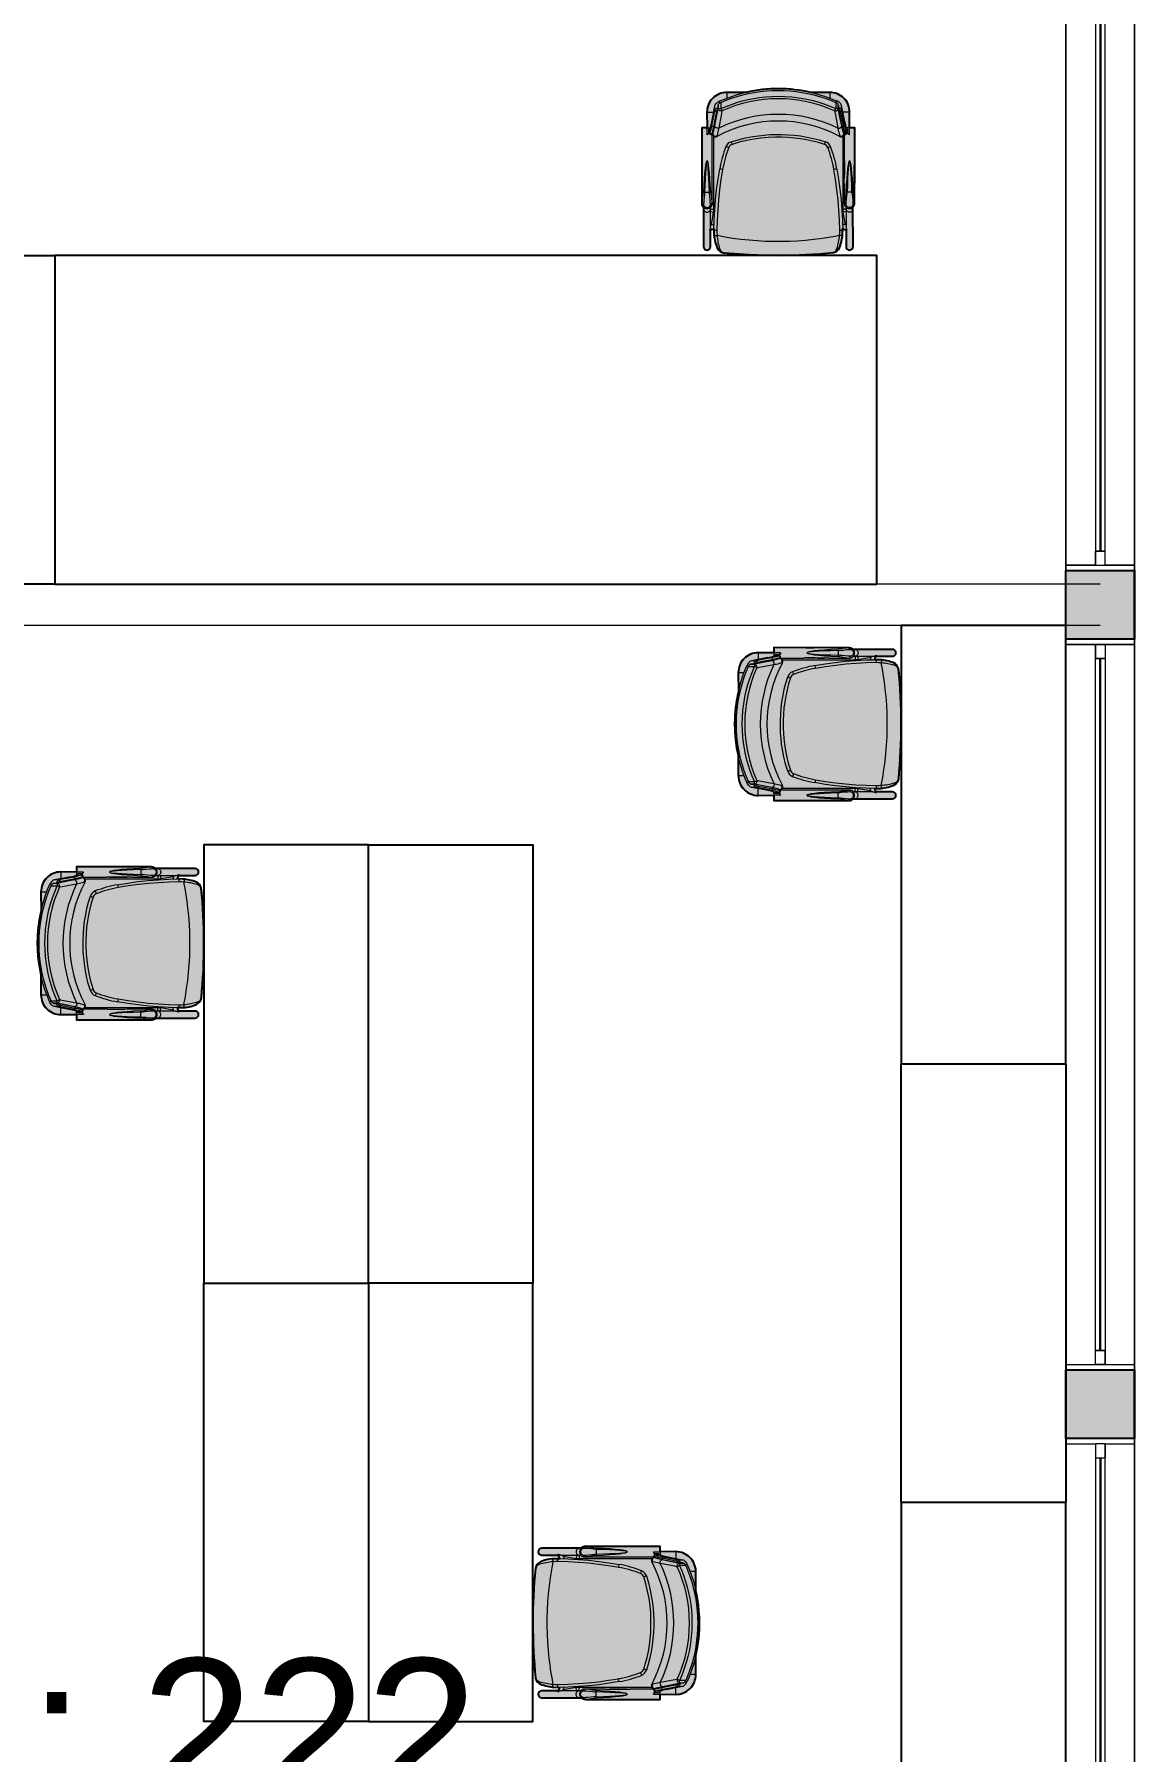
# Model space of a CAD drawing. Header units: metres. Extents: x 512 to 829, y -209 to 245.
# Drawn here: x 709.16 to 713.17, y -140.88 to -134.61 of the extents above; entities that cross this region are included whole.
import ezdxf

# ---------------------------------------------------------------- set-up
doc = ezdxf.new("R2010")
doc.units = ezdxf.units.M
doc.header["$LTSCALE"] = 0.508
doc.set_wipeout_variables(frame=1)
doc.header["$PDSIZE"] = -2
doc.layers.get('0').update_dxf_attribs({"lineweight": 15})
for name, color, linetype, lineweight in [('AMB-NOVOS', 10, 'Continuous', 15), ('None', 7, 'Continuous', 5), ('NãoImprimir', 7, 'Continuous', 5), ('Peitoris', 2, 'Continuous', 5), ('Telhado-Princ', 7, 'Continuous', 5)]:
    doc.layers.add(name, color=color, linetype=linetype, lineweight=lineweight)
doc.layers.add('MB-ARQ-MOBILIÁRIO 02', color=2, linetype='Continuous')
doc.layers.add('MB-ARQ-MOBILIÁRIO-CADEIRAS', color=7, linetype='Continuous')
doc.layers.add('MB-ARQ-MOBILIÁRIO-CADEIRAS-02', color=7, linetype='Continuous', true_color=0x747474)

# ---------------------------------------------------------------- blocks, each defined once
blk = doc.blocks.new('Grupo-4162')
at = {"color": 7, "linetype": 'Continuous', "lineweight": 5}
for points in [[(-1.325, 0.125), (-1.30595, 0.125), (-1.30595, -0.125), (-1.325, -0.125)], [(1.30595, 0.125), (1.325, 0.125), (1.325, -0.125), (1.30595, -0.125)]]:
    blk.add_wipeout(points, dxfattribs=at).dxf.layer = 'None'
at = {"layer": 'None', "color": 7, "linetype": 'Continuous', "lineweight": 5}
for points in [[(-1.325, 0.125), (-1.30595, 0.125), (-1.30595, -0.125), (-1.325, -0.125)], [(1.30595, 0.125), (1.325, 0.125), (1.325, -0.125), (1.30595, -0.125)]]:
    blk.add_lwpolyline(points, close=True, dxfattribs=at)
blk = doc.blocks.new('Grupo-4163')
at = {"layer": 'None', "color": 7}
blk.add_blockref('Grupo-4162', (0, 0), dxfattribs=at)
at = {"layer": 'None', "color": 7, "linetype": 'Continuous', "lineweight": 5}
for p, q in [((-1.325, 0.125), (-1.30595, 0.125)), ((-1.30595, 0.125), (-1.30595, -0.125)), ((1.325, 0.125), (1.30595, 0.125)), ((1.30595, 0.125), (1.30595, -0.125)), ((-1.325, -0.125), (-1.30595, -0.125)), ((1.325, -0.125), (1.30595, -0.125))]:
    blk.add_line(p, q, dxfattribs=at)
blk = doc.blocks.new('Grupo-4164')
at = {"layer": 'None', "color": 7, "linetype": 'Continuous', "lineweight": 5}
for p, q in [((-1.3059, 0.0175), (-1.3059, -0.0175)), ((1.3059, 0.0175), (1.3059, -0.0175))]:
    blk.add_line(p, q, dxfattribs=at)
blk = doc.blocks.new('Grupo-4165')
at = {"color": 7, "linetype": 'Continuous', "lineweight": 5}
for points in [[(-1.3059, 0.0175), (-1.2551, 0.0175), (-1.2551, -0.0175), (-1.3059, -0.0175)], [(1.2551, 0.0175), (1.3059, 0.0175), (1.3059, -0.0175), (1.2551, -0.0175)]]:
    blk.add_wipeout(points, dxfattribs=at).dxf.layer = 'None'
at = {"layer": 'None', "color": 7, "linetype": 'Continuous', "lineweight": 5}
for points in [[(-1.3059, 0.0175), (-1.2551, 0.0175), (-1.2551, -0.0175), (-1.3059, -0.0175)], [(1.2551, 0.0175), (1.3059, 0.0175), (1.3059, -0.0175), (1.2551, -0.0175)]]:
    blk.add_lwpolyline(points, close=True, dxfattribs=at)
blk = doc.blocks.new('Grupo-4166')
at = {"layer": 'None', "color": 7}
blk.add_blockref('Grupo-4164', (0, 0), dxfattribs=at)
at = {"color": 7, "linetype": 'Continuous', "lineweight": 5}
blk.add_wipeout([(-1.2551, 0.0175), (1.2551, 0.0175), (1.2551, -0.0175), (-1.2551, -0.0175)], dxfattribs=at).dxf.layer = 'None'
at = {"layer": 'None', "color": 7, "linetype": 'Continuous', "lineweight": 5}
blk.add_lwpolyline([(-1.2551, 0.0175), (1.2551, 0.0175), (1.2551, -0.0175), (-1.2551, -0.0175)], close=True, dxfattribs=at)
at = {"layer": 'None', "color": 7}
blk.add_blockref('Grupo-4165', (0, 0), dxfattribs=at)
at = {"layer": 'None', "color": 7, "linetype": 'Continuous', "lineweight": 5}
for p, q in [((-1.3059, 0.0175), (-1.2551, 0.0175)), ((-1.2551, 0.0175), (-1.2551, -0.0175)), ((1.3059, 0.0175), (1.2551, 0.0175)), ((1.2551, 0.0175), (1.2551, -0.0175)), ((-1.3059, -0.0175), (-1.2551, -0.0175)), ((1.3059, -0.0175), (1.2551, -0.0175))]:
    blk.add_line(p, q, dxfattribs=at)
blk = doc.blocks.new('Grupo-4167')
at = {"color": 7, "linetype": 'Continuous', "lineweight": 9}
blk.add_wipeout([(-1.25515, 0.000635), (1.25515, 0.000635), (1.25515, -0.000635), (-1.25515, -0.000635)], dxfattribs=at).dxf.layer = 'None'
blk = doc.blocks.new('Grupo-4168')
at = {"layer": 'None', "color": 7}
blk.add_blockref('Grupo-4167', (0, 0), dxfattribs=at)
at = {"layer": 'None', "color": 7, "linetype": 'Continuous', "lineweight": 25}
for p, q in [((-1.25515, 0.000635), (1.25515, 0.000635)), ((-1.25515, -0.000635), (1.25515, -0.000635))]:
    blk.add_line(p, q, dxfattribs=at)
blk = doc.blocks.new('Grupo-4169')
at = {"layer": 'None', "color": 7, "linetype": 'Continuous', "lineweight": 20}
for p, q in [((1.325, 0.125), (-1.325, 0.125)), ((1.325, -0.125), (-1.325, -0.125))]:
    blk.add_line(p, q, dxfattribs=at)
blk = doc.blocks.new('Window (2D)-353')
at = {"color": 7, "linetype": 'Continuous', "lineweight": 5}
blk.add_wipeout([(-1.325, 0.125), (1.325, 0.125), (1.325, -0.125), (-1.325, -0.125)], dxfattribs=at).dxf.layer = 'None'
at = {"layer": 'None', "color": 7}
blk.add_blockref('Grupo-4163', (0, 0), dxfattribs=at)
at = {"layer": 'None', "color": 7, "linetype": 'Continuous', "lineweight": 5}
for p, q in [((-1.325, 0.125), (1.325, 0.125)), ((-1.325, -0.125), (1.325, -0.125))]:
    blk.add_line(p, q, dxfattribs=at)
at = {"layer": 'NãoImprimir', "linetype": 'Continuous'}
for p in [(-1.325, 0), (1.325, 0)]:
    blk.add_point(p, dxfattribs=at)
at = {"layer": 'Peitoris'}
blk.add_blockref('Grupo-4166', (0, 0), dxfattribs=at)
blk.add_blockref('Grupo-4168', (0, 0), dxfattribs=at)
at = {"layer": 'Telhado-Princ'}
blk.add_blockref('Grupo-4169', (0, 0), dxfattribs=at)
blk = doc.blocks.new('Grupo-4170')
at = {"color": 7, "linetype": 'Continuous', "lineweight": 5}
for points in [[(-1.325, 0.125), (-1.30595, 0.125), (-1.30595, -0.125), (-1.325, -0.125)], [(1.30595, 0.125), (1.325, 0.125), (1.325, -0.125), (1.30595, -0.125)]]:
    blk.add_wipeout(points, dxfattribs=at).dxf.layer = 'None'
at = {"layer": 'None', "color": 7, "linetype": 'Continuous', "lineweight": 5}
for points in [[(-1.325, 0.125), (-1.30595, 0.125), (-1.30595, -0.125), (-1.325, -0.125)], [(1.30595, 0.125), (1.325, 0.125), (1.325, -0.125), (1.30595, -0.125)]]:
    blk.add_lwpolyline(points, close=True, dxfattribs=at)
blk = doc.blocks.new('Grupo-4171')
at = {"layer": 'None', "color": 7}
blk.add_blockref('Grupo-4170', (0, 0), dxfattribs=at)
at = {"layer": 'None', "color": 7, "linetype": 'Continuous', "lineweight": 5}
for p, q in [((-1.325, 0.125), (-1.30595, 0.125)), ((-1.30595, 0.125), (-1.30595, -0.125)), ((1.325, 0.125), (1.30595, 0.125)), ((1.30595, 0.125), (1.30595, -0.125)), ((-1.325, -0.125), (-1.30595, -0.125)), ((1.325, -0.125), (1.30595, -0.125))]:
    blk.add_line(p, q, dxfattribs=at)
blk = doc.blocks.new('Grupo-4172')
at = {"layer": 'None', "color": 7, "linetype": 'Continuous', "lineweight": 5}
for p, q in [((-1.3059, 0.0175), (-1.3059, -0.0175)), ((1.3059, 0.0175), (1.3059, -0.0175))]:
    blk.add_line(p, q, dxfattribs=at)
blk = doc.blocks.new('Grupo-4173')
at = {"color": 7, "linetype": 'Continuous', "lineweight": 5}
for points in [[(-1.3059, 0.0175), (-1.2551, 0.0175), (-1.2551, -0.0175), (-1.3059, -0.0175)], [(1.2551, 0.0175), (1.3059, 0.0175), (1.3059, -0.0175), (1.2551, -0.0175)]]:
    blk.add_wipeout(points, dxfattribs=at).dxf.layer = 'None'
at = {"layer": 'None', "color": 7, "linetype": 'Continuous', "lineweight": 5}
for points in [[(-1.3059, 0.0175), (-1.2551, 0.0175), (-1.2551, -0.0175), (-1.3059, -0.0175)], [(1.2551, 0.0175), (1.3059, 0.0175), (1.3059, -0.0175), (1.2551, -0.0175)]]:
    blk.add_lwpolyline(points, close=True, dxfattribs=at)
blk = doc.blocks.new('Grupo-4174')
at = {"layer": 'None', "color": 7}
blk.add_blockref('Grupo-4172', (0, 0), dxfattribs=at)
at = {"color": 7, "linetype": 'Continuous', "lineweight": 5}
blk.add_wipeout([(-1.2551, 0.0175), (1.2551, 0.0175), (1.2551, -0.0175), (-1.2551, -0.0175)], dxfattribs=at).dxf.layer = 'None'
at = {"layer": 'None', "color": 7, "linetype": 'Continuous', "lineweight": 5}
blk.add_lwpolyline([(-1.2551, 0.0175), (1.2551, 0.0175), (1.2551, -0.0175), (-1.2551, -0.0175)], close=True, dxfattribs=at)
at = {"layer": 'None', "color": 7}
blk.add_blockref('Grupo-4173', (0, 0), dxfattribs=at)
at = {"layer": 'None', "color": 7, "linetype": 'Continuous', "lineweight": 5}
for p, q in [((-1.3059, 0.0175), (-1.2551, 0.0175)), ((-1.2551, 0.0175), (-1.2551, -0.0175)), ((1.3059, 0.0175), (1.2551, 0.0175)), ((1.2551, 0.0175), (1.2551, -0.0175)), ((-1.3059, -0.0175), (-1.2551, -0.0175)), ((1.3059, -0.0175), (1.2551, -0.0175))]:
    blk.add_line(p, q, dxfattribs=at)
blk = doc.blocks.new('Grupo-4175')
at = {"color": 7, "linetype": 'Continuous', "lineweight": 9}
blk.add_wipeout([(-1.25515, 0.000635), (1.25515, 0.000635), (1.25515, -0.000635), (-1.25515, -0.000635)], dxfattribs=at).dxf.layer = 'None'
blk = doc.blocks.new('Grupo-4176')
at = {"layer": 'None', "color": 7}
blk.add_blockref('Grupo-4175', (0, 0), dxfattribs=at)
at = {"layer": 'None', "color": 7, "linetype": 'Continuous', "lineweight": 25}
for p, q in [((-1.25515, 0.000635), (1.25515, 0.000635)), ((-1.25515, -0.000635), (1.25515, -0.000635))]:
    blk.add_line(p, q, dxfattribs=at)
blk = doc.blocks.new('Grupo-4177')
at = {"layer": 'None', "color": 7, "linetype": 'Continuous', "lineweight": 20}
for p, q in [((1.325, 0.125), (-1.325, 0.125)), ((1.325, -0.125), (-1.325, -0.125))]:
    blk.add_line(p, q, dxfattribs=at)
blk = doc.blocks.new('Window (2D)-354')
at = {"color": 7, "linetype": 'Continuous', "lineweight": 5}
blk.add_wipeout([(-1.325, 0.125), (1.325, 0.125), (1.325, -0.125), (-1.325, -0.125)], dxfattribs=at).dxf.layer = 'None'
at = {"layer": 'None', "color": 7}
blk.add_blockref('Grupo-4171', (0, 0), dxfattribs=at)
at = {"layer": 'None', "color": 7, "linetype": 'Continuous', "lineweight": 5}
for p, q in [((-1.325, 0.125), (1.325, 0.125)), ((-1.325, -0.125), (1.325, -0.125))]:
    blk.add_line(p, q, dxfattribs=at)
at = {"layer": 'NãoImprimir', "linetype": 'Continuous'}
for p in [(-1.325, 0), (1.325, 0)]:
    blk.add_point(p, dxfattribs=at)
at = {"layer": 'Peitoris'}
blk.add_blockref('Grupo-4174', (0, 0), dxfattribs=at)
blk.add_blockref('Grupo-4176', (0, 0), dxfattribs=at)
at = {"layer": 'Telhado-Princ'}
blk.add_blockref('Grupo-4177', (0, 0), dxfattribs=at)
blk = doc.blocks.new('Grupo-4178')
at = {"color": 7, "linetype": 'Continuous', "lineweight": 5}
for points in [[(-1.325, 0.125), (-1.30595, 0.125), (-1.30595, -0.125), (-1.325, -0.125)], [(1.30595, 0.125), (1.325, 0.125), (1.325, -0.125), (1.30595, -0.125)]]:
    blk.add_wipeout(points, dxfattribs=at).dxf.layer = 'None'
at = {"layer": 'None', "color": 7, "linetype": 'Continuous', "lineweight": 5}
for points in [[(-1.325, 0.125), (-1.30595, 0.125), (-1.30595, -0.125), (-1.325, -0.125)], [(1.30595, 0.125), (1.325, 0.125), (1.325, -0.125), (1.30595, -0.125)]]:
    blk.add_lwpolyline(points, close=True, dxfattribs=at)
blk = doc.blocks.new('Grupo-4179')
at = {"layer": 'None', "color": 7}
blk.add_blockref('Grupo-4178', (0, 0), dxfattribs=at)
at = {"layer": 'None', "color": 7, "linetype": 'Continuous', "lineweight": 5}
for p, q in [((-1.325, 0.125), (-1.30595, 0.125)), ((-1.30595, 0.125), (-1.30595, -0.125)), ((1.325, 0.125), (1.30595, 0.125)), ((1.30595, 0.125), (1.30595, -0.125)), ((-1.325, -0.125), (-1.30595, -0.125)), ((1.325, -0.125), (1.30595, -0.125))]:
    blk.add_line(p, q, dxfattribs=at)
blk = doc.blocks.new('Grupo-4180')
at = {"layer": 'None', "color": 7, "linetype": 'Continuous', "lineweight": 5}
for p, q in [((-1.3059, 0.0175), (-1.3059, -0.0175)), ((1.3059, 0.0175), (1.3059, -0.0175))]:
    blk.add_line(p, q, dxfattribs=at)
blk = doc.blocks.new('Grupo-4181')
at = {"color": 7, "linetype": 'Continuous', "lineweight": 5}
for points in [[(-1.3059, 0.0175), (-1.2551, 0.0175), (-1.2551, -0.0175), (-1.3059, -0.0175)], [(1.2551, 0.0175), (1.3059, 0.0175), (1.3059, -0.0175), (1.2551, -0.0175)]]:
    blk.add_wipeout(points, dxfattribs=at).dxf.layer = 'None'
at = {"layer": 'None', "color": 7, "linetype": 'Continuous', "lineweight": 5}
for points in [[(-1.3059, 0.0175), (-1.2551, 0.0175), (-1.2551, -0.0175), (-1.3059, -0.0175)], [(1.2551, 0.0175), (1.3059, 0.0175), (1.3059, -0.0175), (1.2551, -0.0175)]]:
    blk.add_lwpolyline(points, close=True, dxfattribs=at)
blk = doc.blocks.new('Grupo-4182')
at = {"layer": 'None', "color": 7}
blk.add_blockref('Grupo-4180', (0, 0), dxfattribs=at)
at = {"color": 7, "linetype": 'Continuous', "lineweight": 5}
blk.add_wipeout([(-1.2551, 0.0175), (1.2551, 0.0175), (1.2551, -0.0175), (-1.2551, -0.0175)], dxfattribs=at).dxf.layer = 'None'
at = {"layer": 'None', "color": 7, "linetype": 'Continuous', "lineweight": 5}
blk.add_lwpolyline([(-1.2551, 0.0175), (1.2551, 0.0175), (1.2551, -0.0175), (-1.2551, -0.0175)], close=True, dxfattribs=at)
at = {"layer": 'None', "color": 7}
blk.add_blockref('Grupo-4181', (0, 0), dxfattribs=at)
at = {"layer": 'None', "color": 7, "linetype": 'Continuous', "lineweight": 5}
for p, q in [((-1.3059, 0.0175), (-1.2551, 0.0175)), ((-1.2551, 0.0175), (-1.2551, -0.0175)), ((1.3059, 0.0175), (1.2551, 0.0175)), ((1.2551, 0.0175), (1.2551, -0.0175)), ((-1.3059, -0.0175), (-1.2551, -0.0175)), ((1.3059, -0.0175), (1.2551, -0.0175))]:
    blk.add_line(p, q, dxfattribs=at)
blk = doc.blocks.new('Grupo-4183')
at = {"color": 7, "linetype": 'Continuous', "lineweight": 9}
blk.add_wipeout([(-1.25515, 0.000635), (1.25515, 0.000635), (1.25515, -0.000635), (-1.25515, -0.000635)], dxfattribs=at).dxf.layer = 'None'
blk = doc.blocks.new('Grupo-4184')
at = {"layer": 'None', "color": 7}
blk.add_blockref('Grupo-4183', (0, 0), dxfattribs=at)
at = {"layer": 'None', "color": 7, "linetype": 'Continuous', "lineweight": 25}
for p, q in [((-1.25515, 0.000635), (1.25515, 0.000635)), ((-1.25515, -0.000635), (1.25515, -0.000635))]:
    blk.add_line(p, q, dxfattribs=at)
blk = doc.blocks.new('Grupo-4185')
at = {"layer": 'None', "color": 7, "linetype": 'Continuous', "lineweight": 20}
for p, q in [((1.325, 0.125), (-1.325, 0.125)), ((1.325, -0.125), (-1.325, -0.125))]:
    blk.add_line(p, q, dxfattribs=at)
blk = doc.blocks.new('Window (2D)-355')
at = {"color": 7, "linetype": 'Continuous', "lineweight": 5}
blk.add_wipeout([(-1.325, 0.125), (1.325, 0.125), (1.325, -0.125), (-1.325, -0.125)], dxfattribs=at).dxf.layer = 'None'
at = {"layer": 'None', "color": 7}
blk.add_blockref('Grupo-4179', (0, 0), dxfattribs=at)
at = {"layer": 'None', "color": 7, "linetype": 'Continuous', "lineweight": 5}
for p, q in [((-1.325, 0.125), (1.325, 0.125)), ((-1.325, -0.125), (1.325, -0.125))]:
    blk.add_line(p, q, dxfattribs=at)
at = {"layer": 'NãoImprimir', "linetype": 'Continuous'}
for p in [(-1.325, 0), (1.325, 0)]:
    blk.add_point(p, dxfattribs=at)
at = {"layer": 'Peitoris'}
blk.add_blockref('Grupo-4182', (0, 0), dxfattribs=at)
blk.add_blockref('Grupo-4184', (0, 0), dxfattribs=at)
at = {"layer": 'Telhado-Princ'}
blk.add_blockref('Grupo-4185', (0, 0), dxfattribs=at)
blk = doc.blocks.new('TECTON FIXA')
h = blk.add_hatch(color=256)
edge = h.paths.add_edge_path()
edge.add_line((-0.2473, 0.0321), (-0.2473, 0.0928))
edge.add_line((-0.2473, 0.0928), (-0.2348, 0.0968))
edge.add_line((-0.2348, 0.0968), (-0.2348, 0.0817))
edge.add_arc((-0.105, 0.0817), 0.1298, 180, 204.52049)
edge.add_arc((-0.1939, 0.0412), 0.0321, 204.52049, 259.94079)
edge.add_arc((-0.002, 2.0405), 2.0405, 264.44547, 275.71592)
edge.add_arc((0.196, 0.0391), 0.0294, 280.22059, 337.58541)
edge.add_arc((0.0809, 0.0865), 0.1539, 337.58541, 356.34652)
edge.add_line((0.2344, 0.0767), (0.2348, 0.0968))
edge.add_line((0.2348, 0.0968), (0.2473, 0.0928))
edge.add_line((0.2473, 0.0928), (0.2473, 0.0321))
edge.add_arc((0.26, 0.0321), 0.0127, 180, 360)
edge.add_line((0.2727, 0.0321), (0.2726, 0.1751))
edge.add_arc((0.299, 0.1752), 0.0264, 140.26598, 180.05265, ccw=False)
edge.add_line((0.2787, 0.192), (0.279, 0.4651))
edge.add_line((0.279, 0.4651), (0.26, 0.4651))
edge.add_line((0.26, 0.4651), (0.2604, 0.5221))
edge.add_arc((0.1881, 0.5226), 0.0723, 359.64528, 450.35472)
edge.add_line((0.1877, 0.5948), (0.1189, 0.5944))
edge.add_arc((0, 0.0855), 0.5226, 76.84676, 102.97923)
edge.add_line((-0.1174, 0.5948), (-0.1877, 0.5948))
edge.add_arc((-0.1877, 0.5221), 0.0727, 90, 180)
edge.add_line((-0.2604, 0.5221), (-0.26, 0.4651))
edge.add_line((-0.26, 0.4651), (-0.279, 0.4651))
edge.add_line((-0.279, 0.4651), (-0.2789, 0.1891))
edge.add_arc((-0.2605, 0.1891), 0.0185, 180.0184, 226.71001)
edge.add_line((-0.2731, 0.1757), (-0.2727, 0.0321))
edge.add_arc((-0.26, 0.0321), 0.0127, 180.16437, 360)
blk.add_lwpolyline([(-0.2727, 0.0321, 1), (-0.2473, 0.0321), (-0.2473, 0.0928), (-0.2348, 0.0968), (-0.2348, 0.0817, 0.107401), (-0.2231, 0.0278, 0.246643), (-0.1995, 0.0096, 0.049216), (0.2012, 0.0101, 0.255663), (0.2231, 0.0278, 0.082044), (0.2344, 0.0767), (0.2348, 0.0968), (0.2473, 0.0928), (0.2473, 0.0321, 1), (0.2727, 0.0321), (0.2726, 0.1751, -0.175367), (0.2787, 0.192), (0.279, 0.4651), (0.26, 0.4651), (0.2604, 0.5221, 0.417845), (0.1877, 0.5948), (0.1189, 0.5944, 0.114521), (-0.1174, 0.5948), (-0.1877, 0.5948, 0.414214), (-0.2604, 0.5221), (-0.26, 0.4651), (-0.279, 0.4651), (-0.2789, 0.1891, 0.206597), (-0.2731, 0.1757), (-0.2727, 0.0321, 0.998567), (-0.2473, 0.0321), (-0.2473, 0.0928), (-0.2348, 0.0968)], format="xyb")
at = {"layer": 'MB-ARQ-MOBILIÁRIO-CADEIRAS', "linetype": 'Continuous', "lineweight": 15}
for p, q in [((-0.1174, 0.5948), (-0.1877, 0.5948)), ((-0.1877, 0.5948), (-0.1877, 0.5736)), ((0.1877, 0.5948), (0.1174, 0.5948)), ((0.1877, 0.5948), (0.1877, 0.5736)), ((-0.2604, 0.5221), (-0.2604, 0.4651)), ((-0.2604, 0.5221), (-0.2358, 0.5221)), ((-0.231, 0.5293), (-0.231, 0.5471)), ((-0.2188, 0.5499), (-0.2192, 0.5482)), ((-0.2192, 0.5482), (-0.2192, 0.5399)), ((-0.2188, 0.5356), (-0.2188, 0.5499)), ((-0.2188, 0.5356), (-0.2098, 0.5356)), ((-0.213, 0.5562), (-0.213, 0.5633)), ((-0.2098, 0.5579), (-0.2098, 0.5356)), ((0.2098, 0.5579), (0.2098, 0.5356)), ((0.2188, 0.5356), (0.2098, 0.5356)), ((0.213, 0.5562), (0.213, 0.5633)), ((0.2188, 0.5356), (0.2188, 0.5499)), ((0.2188, 0.5499), (0.2192, 0.5482)), ((0.2192, 0.5482), (0.2192, 0.5399)), ((0.231, 0.5293), (0.231, 0.5471)), ((0.2604, 0.5221), (0.2358, 0.5221)), ((0.2604, 0.4651), (0.2604, 0.5221)), ((-0.279, 0.4651), (-0.279, 0.3557)), ((-0.279, 0.4651), (-0.26, 0.4651)), ((-0.26, 0.44), (-0.26, 0.4651)), ((-0.26, 0.4651), (-0.2485, 0.4651)), ((-0.2532, 0.4441), (-0.2532, 0.4604)), ((-0.2498, 0.4455), (-0.2494, 0.4465)), ((-0.2498, 0.4455), (-0.2498, 0.4456)), ((-0.2492, 0.447), (-0.2494, 0.4466)), ((-0.2494, 0.4465), (-0.2494, 0.4466)), ((-0.2492, 0.4633), (-0.2492, 0.447)), ((-0.241, 0.3558), (-0.241, 0.442)), ((-0.241, 0.4415), (-0.2407, 0.4416)), ((-0.24, 0.4435), (-0.24, 0.4433)), ((-0.2395, 0.4452), (-0.2395, 0.4447)), ((0.2395, 0.4452), (0.2395, 0.4447)), ((0.24, 0.4433), (0.24, 0.4435)), ((0.241, 0.4415), (0.2407, 0.4416)), ((0.241, 0.442), (0.241, 0.3558)), ((0.26, 0.4651), (0.2485, 0.4651)), ((0.2492, 0.4633), (0.2492, 0.447)), ((0.2492, 0.447), (0.2494, 0.4466)), ((0.2494, 0.4465), (0.2494, 0.4466)), ((0.2498, 0.4455), (0.2494, 0.4465)), ((0.2498, 0.4455), (0.2498, 0.4456)), ((0.2532, 0.4441), (0.2532, 0.4604)), ((0.26, 0.44), (0.26, 0.4651)), ((0.279, 0.4651), (0.26, 0.4651)), ((0.279, 0.3557), (0.279, 0.4651)), ((-0.235, 0.1685), (-0.235, 0.4342)), ((-0.2229, 0.4344), (-0.2237, 0.434)), ((-0.2229, 0.4344), (-0.2215, 0.435)), ((0.2229, 0.4344), (0.2215, 0.435)), ((0.2229, 0.4344), (0.2237, 0.434)), ((0.235, 0.4343), (0.235, 0.1685)), ((-0.279, 0.3557), (-0.279, 0.3555)), ((-0.2787, 0.3449), (-0.2788, 0.3449)), ((-0.2412, 0.3449), (-0.2413, 0.3449)), ((-0.241, 0.3556), (-0.241, 0.3558)), ((0.2412, 0.3449), (0.2413, 0.3449)), ((0.2787, 0.3449), (0.2788, 0.3449)), ((0.279, 0.3557), (0.279, 0.3555)), ((-0.279, 0.2629), (-0.279, 0.1891)), ((-0.241, 0.1891), (-0.241, 0.2625)), ((0.241, 0.2625), (0.241, 0.1891)), ((0.279, 0.1891), (0.279, 0.2629)), ((-0.279, 0.1891), (-0.2789, 0.1891)), ((-0.2688, 0.2306), (-0.2512, 0.2306)), ((-0.2411, 0.1891), (-0.241, 0.1891)), ((0.2411, 0.1891), (0.241, 0.1891)), ((0.2688, 0.2306), (0.2512, 0.2306)), ((0.279, 0.1891), (0.2789, 0.1891)), ((-0.2727, 0.1752), (-0.2727, 0.1691)), ((-0.2727, 0.1691), (-0.2727, 0.0321)), ((-0.2473, 0.1691), (-0.2473, 0.1751)), ((-0.2473, 0.1034), (-0.2473, 0.1691)), ((-0.2473, 0.1685), (-0.235, 0.1685)), ((-0.2473, 0.1596), (-0.2359, 0.1576)), ((-0.2442, 0.1108), (-0.2359, 0.1576)), ((0.2473, 0.1685), (0.235, 0.1685)), ((0.2473, 0.1596), (0.2359, 0.1576)), ((0.2359, 0.1576), (0.2442, 0.1108)), ((0.2473, 0.1752), (0.2473, 0.1691)), ((0.2473, 0.1691), (0.2473, 0.1034)), ((0.2727, 0.1691), (0.2727, 0.1751)), ((0.2727, 0.0321), (0.2727, 0.1691)), ((-0.2504, 0.0918), (-0.2348, 0.0968)), ((-0.2473, 0.1097), (-0.2344, 0.1139)), ((-0.2473, 0.1096), (-0.2344, 0.1138)), ((-0.2473, 0.0321), (-0.2473, 0.0929)), ((-0.235, 0.0891), (-0.235, 0.0883)), ((0.2473, 0.1097), (0.2344, 0.1139)), ((0.2473, 0.1096), (0.2344, 0.1138)), ((0.2504, 0.0918), (0.2348, 0.0968)), ((0.235, 0.0883), (0.235, 0.0891)), ((0.2473, 0.093), (0.2473, 0.0321)), ((-0.2231, 0.0278), (-0.2231, 0.0285)), ((-0.1981, 0.0092), (-0.1981, 0.0093)), ((0.1981, 0.0092), (0.1981, 0.0093)), ((0.2231, 0.0278), (0.2231, 0.0285))]:
    blk.add_line(p, q, dxfattribs=at)
at = {"layer": 'MB-ARQ-MOBILIÁRIO-CADEIRAS', "linetype": 'Continuous', "lineweight": 15, "flags": 128}
for points in [[(-0.213, 0.5633), (-0.1931, 0.5716), (-0.1728, 0.5791), (-0.1523, 0.5857), (-0.1315, 0.5915), (-0.1098, 0.5966), (-0.0879, 0.6008), (-0.0659, 0.604), (-0.0438, 0.6063), (-0.0219, 0.6077), (0, 0.6082), (0.0216, 0.6077), (0.0432, 0.6064), (0.0648, 0.6042), (0.0862, 0.6011), (0.1081, 0.597), (0.1298, 0.5919), (0.1512, 0.586), (0.1724, 0.5792), (0.1929, 0.5717), (0.213, 0.5633)], [(-0.2098, 0.5579), (-0.1903, 0.566), (-0.1704, 0.5732), (-0.1503, 0.5797), (-0.1299, 0.5854), (-0.1087, 0.5903), (-0.0873, 0.5944), (-0.0658, 0.5976), (-0.0441, 0.5999), (-0.0221, 0.6013), (0, 0.6018), (0.0214, 0.6013), (0.0429, 0.6), (0.0642, 0.5978), (0.0854, 0.5947), (0.1071, 0.5907), (0.1286, 0.5857), (0.1499, 0.5798), (0.1709, 0.5731), (0.1905, 0.5659), (0.2098, 0.5579)], [(-0.2098, 0.5356), (-0.1906, 0.5437), (-0.1711, 0.5511), (-0.1513, 0.5576), (-0.1313, 0.5634), (-0.1104, 0.5685), (-0.0894, 0.5727), (-0.0681, 0.576), (-0.0468, 0.5785), (-0.0234, 0.5801), (0, 0.5806), (0.0246, 0.58), (0.0491, 0.5782), (0.0736, 0.5752), (0.0978, 0.5711), (0.1218, 0.5658), (0.1443, 0.5598), (0.1665, 0.5527), (0.1884, 0.5446), (0.2098, 0.5356)], [(-0.2427, 0.4875), (-0.2369, 0.5175), (-0.231, 0.5471)], [(-0.2419, 0.4736), (-0.2365, 0.5017), (-0.231, 0.5293)], [(-0.2256, 0.526), (-0.2263, 0.5221), (-0.2293, 0.5066), (-0.2362, 0.4704)], [(-0.2317, 0.4728), (-0.2257, 0.5037), (-0.2196, 0.5341)], [(-0.2313, 0.4728), (-0.2251, 0.5044), (-0.2188, 0.5356)], [(-0.231, 0.5471), (-0.23, 0.5497), (-0.2282, 0.5524), (-0.2259, 0.5549), (-0.2231, 0.5573), (-0.2196, 0.5598), (-0.2156, 0.5621), (-0.213, 0.5633)], [(-0.231, 0.5293), (-0.2304, 0.5309), (-0.2292, 0.5326), (-0.2273, 0.5345), (-0.2247, 0.5366), (-0.2221, 0.5383), (-0.2192, 0.5399)], [(-0.2188, 0.5499), (-0.2183, 0.5512), (-0.2174, 0.5526), (-0.2163, 0.5538), (-0.2149, 0.555), (-0.2131, 0.5562), (-0.2111, 0.5573), (-0.2098, 0.5579)], [(-0.2055, 0.5271), (-0.2075, 0.5268), (-0.2095, 0.5268), (-0.2116, 0.5272), (-0.2135, 0.528), (-0.2152, 0.5291), (-0.2166, 0.5304), (-0.2178, 0.532), (-0.2185, 0.5338), (-0.2188, 0.5356)], [(-0.2055, 0.5271), (-0.2073, 0.5176), (-0.2147, 0.4791), (-0.2174, 0.4646)], [(0.2055, 0.5271), (0.2075, 0.5268), (0.2095, 0.5268), (0.2116, 0.5272), (0.2135, 0.528), (0.2152, 0.5291), (0.2167, 0.5304), (0.2178, 0.532), (0.2185, 0.5338), (0.2188, 0.5356)], [(0.2055, 0.5271), (0.2073, 0.5176), (0.2147, 0.4791), (0.2174, 0.4646)], [(0.2188, 0.5499), (0.2183, 0.5512), (0.2174, 0.5526), (0.2163, 0.5538), (0.2149, 0.555), (0.2131, 0.5562), (0.2111, 0.5573), (0.2098, 0.5579)], [(0.231, 0.5471), (0.23, 0.5497), (0.2282, 0.5524), (0.2259, 0.5549), (0.2231, 0.5573), (0.2196, 0.5598), (0.2156, 0.5621), (0.213, 0.5633)], [(0.2313, 0.4728), (0.2251, 0.5044), (0.2188, 0.5356)], [(0.231, 0.5293), (0.2304, 0.5309), (0.2292, 0.5326), (0.2273, 0.5345), (0.2247, 0.5366), (0.2221, 0.5383), (0.2192, 0.5399)], [(0.2317, 0.4728), (0.2257, 0.5037), (0.2196, 0.5341)], [(0.2256, 0.526), (0.2263, 0.5221), (0.2293, 0.5066), (0.2362, 0.4704)], [(0.2427, 0.4875), (0.2369, 0.5175), (0.231, 0.5471)], [(0.2419, 0.4736), (0.2365, 0.5017), (0.231, 0.5293)], [(-0.2494, 0.4466), (-0.2496, 0.4462), (-0.2498, 0.4456)], [(-0.2494, 0.4465), (-0.2481, 0.4496), (-0.2468, 0.4532), (-0.2456, 0.4574), (-0.2437, 0.4649), (-0.2419, 0.4736)], [(-0.2435, 0.4431), (-0.2439, 0.442), (-0.244, 0.4412)], [(-0.244, 0.4412), (-0.2428, 0.4417), (-0.2417, 0.442), (-0.2411, 0.4421), (-0.241, 0.442)], [(-0.2362, 0.4704), (-0.2369, 0.4665), (-0.2384, 0.4594), (-0.24, 0.4532), (-0.2417, 0.4476), (-0.2435, 0.4431)], [(-0.24, 0.4433), (-0.2399, 0.4437), (-0.2395, 0.4447)], [(-0.24, 0.4433), (-0.24, 0.4429), (-0.2398, 0.4414), (-0.2394, 0.4398), (-0.2388, 0.4383), (-0.2379, 0.4368), (-0.2366, 0.4355), (-0.2352, 0.4344), (-0.2338, 0.4336), (-0.2323, 0.4331), (-0.2309, 0.4328), (-0.2295, 0.4327), (-0.2283, 0.4327), (-0.2272, 0.4329), (-0.2261, 0.4332), (-0.225, 0.4335), (-0.2237, 0.434), (-0.2237, 0.434)], [(-0.2395, 0.4452), (-0.2381, 0.4482), (-0.2368, 0.4519), (-0.2355, 0.4561), (-0.2342, 0.4611), (-0.2329, 0.4666), (-0.2317, 0.4728)], [(-0.2395, 0.4447), (-0.2381, 0.4477), (-0.2367, 0.4514), (-0.2353, 0.4557), (-0.234, 0.4608), (-0.2326, 0.4665), (-0.2313, 0.4728)], [(-0.2174, 0.4646), (-0.2192, 0.4642), (-0.2211, 0.4641), (-0.2231, 0.4643), (-0.2249, 0.4648), (-0.2266, 0.4657), (-0.2281, 0.4667), (-0.2294, 0.468), (-0.2304, 0.4695), (-0.231, 0.4711), (-0.2313, 0.4728)], [(-0.2174, 0.4646), (-0.2182, 0.4599), (-0.2191, 0.4555), (-0.2204, 0.4494), (-0.2218, 0.4441), (-0.2233, 0.4395), (-0.2248, 0.4359)], [(-0.1722, 0.4145), (-0.1462, 0.4221), (-0.1199, 0.4285), (-0.0933, 0.4336), (-0.0728, 0.4366), (-0.0521, 0.4389), (-0.0314, 0.4405), (-0.0106, 0.4412), (0.0122, 0.4412), (0.0351, 0.4402), (0.0579, 0.4384), (0.0806, 0.4356), (0.1038, 0.4317), (0.1269, 0.4269), (0.1497, 0.4212), (0.1722, 0.4145)], [(0.2174, 0.4646), (0.2192, 0.4642), (0.2211, 0.4641), (0.2231, 0.4643), (0.2249, 0.4648), (0.2266, 0.4657), (0.2281, 0.4667), (0.2294, 0.468), (0.2304, 0.4695), (0.231, 0.4711), (0.2313, 0.4728)], [(0.2174, 0.4646), (0.2183, 0.4599), (0.2191, 0.4555), (0.2204, 0.4494), (0.2218, 0.4441), (0.2233, 0.4395), (0.2248, 0.4359)], [(0.2237, 0.434), (0.2249, 0.4335), (0.226, 0.4332), (0.2272, 0.4329), (0.2284, 0.4327), (0.2297, 0.4327), (0.2311, 0.4328), (0.2326, 0.4332), (0.2342, 0.4338), (0.2356, 0.4346), (0.2369, 0.4357), (0.2381, 0.4371), (0.2389, 0.4386), (0.2395, 0.4401), (0.2399, 0.4416), (0.24, 0.4431), (0.24, 0.4433)], [(0.2395, 0.4447), (0.2381, 0.4477), (0.2367, 0.4514), (0.2353, 0.4557), (0.234, 0.4608), (0.2326, 0.4665), (0.2313, 0.4728)], [(0.2395, 0.4452), (0.2381, 0.4482), (0.2368, 0.4519), (0.2355, 0.4561), (0.2342, 0.4611), (0.2329, 0.4666), (0.2317, 0.4728)], [(0.2362, 0.4704), (0.237, 0.4665), (0.2384, 0.4594), (0.24, 0.4532), (0.2417, 0.4476), (0.2435, 0.4431)], [(0.24, 0.4433), (0.2399, 0.4437), (0.2395, 0.4447)], [(0.244, 0.4412), (0.2428, 0.4417), (0.2417, 0.442), (0.2411, 0.4421), (0.241, 0.442)], [(0.2494, 0.4465), (0.2481, 0.4496), (0.2468, 0.4532), (0.2456, 0.4574), (0.2437, 0.4649), (0.2419, 0.4736)], [(0.2435, 0.4431), (0.2439, 0.442), (0.244, 0.4412)], [(0.2494, 0.4466), (0.2496, 0.4462), (0.2498, 0.4456)], [(-0.2248, 0.4359), (-0.2252, 0.435), (-0.2253, 0.4344), (-0.225, 0.434), (-0.2244, 0.4339), (-0.2229, 0.4344)], [(-0.2237, 0.434), (-0.2228, 0.4344), (-0.2215, 0.4351)], [(-0.1722, 0.4145), (-0.172, 0.4144), (-0.1717, 0.4139), (-0.1713, 0.413), (-0.1708, 0.4118), (-0.1702, 0.4104), (-0.1696, 0.4087), (-0.1689, 0.4068), (-0.1683, 0.4049)], [(0.1683, 0.4049), (0.1469, 0.4113), (0.1253, 0.4168), (0.1034, 0.4215), (0.0814, 0.4252), (0.0586, 0.4282), (0.0356, 0.4301), (0.0126, 0.4312), (-0.0104, 0.4312), (-0.0369, 0.4301), (-0.0633, 0.4277), (-0.0895, 0.424), (-0.1161, 0.4189), (-0.1424, 0.4126), (-0.1683, 0.4049)], [(0.1722, 0.4145), (0.172, 0.4144), (0.1717, 0.4139), (0.1713, 0.413), (0.1708, 0.4118), (0.1702, 0.4104), (0.1696, 0.4087), (0.1689, 0.4068), (0.1683, 0.4049)], [(0.2216, 0.4351), (0.2224, 0.4346), (0.2237, 0.434)], [(0.2248, 0.4359), (0.2252, 0.435), (0.2253, 0.4344), (0.225, 0.434), (0.2244, 0.4339), (0.2229, 0.4344)], [(-0.279, 0.3555), (-0.279, 0.3541), (-0.2789, 0.351), (-0.2788, 0.348), (-0.2788, 0.3452), (-0.2788, 0.3449)], [(-0.279, 0.3555), (-0.279, 0.354), (-0.2789, 0.3511), (-0.2787, 0.3479), (-0.2787, 0.3461), (-0.2787, 0.3449)], [(-0.2788, 0.3449), (-0.2789, 0.3234), (-0.2789, 0.2973), (-0.279, 0.2795)], [(-0.2787, 0.3449), (-0.2788, 0.3197), (-0.2789, 0.2945), (-0.279, 0.2795)], [(-0.2413, 0.3449), (-0.2413, 0.3481), (-0.2411, 0.3513), (-0.241, 0.3539), (-0.241, 0.3556)], [(-0.241, 0.2808), (-0.2411, 0.2897), (-0.2412, 0.315), (-0.2413, 0.3449)], [(-0.2412, 0.3449), (-0.2412, 0.347), (-0.2411, 0.3498), (-0.241, 0.3526), (-0.241, 0.3556)], [(-0.241, 0.2808), (-0.2411, 0.3058), (-0.2412, 0.332), (-0.2412, 0.3449)], [(-0.235, 0.0909), (-0.234, 0.1283), (-0.2321, 0.1657), (-0.2291, 0.203), (-0.225, 0.2405), (-0.2199, 0.2778), (-0.2138, 0.315)], [(0.2138, 0.315), (0.2199, 0.2781), (0.225, 0.241), (0.229, 0.2038), (0.232, 0.1662), (0.234, 0.1286), (0.235, 0.0909)], [(0.2413, 0.3449), (0.2413, 0.3481), (0.2411, 0.3513), (0.241, 0.3539), (0.241, 0.3558)], [(0.2412, 0.3449), (0.2412, 0.3307), (0.2411, 0.3046), (0.241, 0.2806)], [(0.241, 0.2806), (0.2411, 0.2897), (0.2412, 0.315), (0.2413, 0.3449)], [(0.279, 0.3555), (0.279, 0.354), (0.2789, 0.3511), (0.2787, 0.3479), (0.2787, 0.3461), (0.2787, 0.3449)], [(0.2787, 0.3449), (0.2788, 0.3197), (0.2789, 0.2945), (0.279, 0.2794)], [(0.2788, 0.3449), (0.2788, 0.3462), (0.2789, 0.3489), (0.2789, 0.3518), (0.279, 0.3548), (0.279, 0.3555)], [(0.279, 0.2794), (0.279, 0.2936), (0.2789, 0.3197), (0.2788, 0.3449)], [(-0.279, 0.2795), (-0.279, 0.2693), (-0.279, 0.2629)], [(-0.241, 0.2625), (-0.241, 0.2645), (-0.241, 0.2808)], [(-0.2031, 0.3133), (-0.2091, 0.2767), (-0.2141, 0.24), (-0.2181, 0.2031), (-0.2212, 0.1658), (-0.2232, 0.1285), (-0.2242, 0.0912)], [(0.2242, 0.0912), (0.2232, 0.1283), (0.2212, 0.1653), (0.2182, 0.2023), (0.2142, 0.2394), (0.2091, 0.2765), (0.2031, 0.3133)], [(0.241, 0.2625), (0.241, 0.2645), (0.241, 0.2806)], [(0.279, 0.2794), (0.279, 0.2693), (0.279, 0.2629)], [(-0.2789, 0.1891), (-0.2784, 0.195), (-0.2776, 0.201), (-0.2765, 0.2072), (-0.2754, 0.2136), (-0.2741, 0.2221), (-0.2733, 0.2308)], [(-0.2789, 0.1891), (-0.2787, 0.1887), (-0.2783, 0.1883), (-0.2776, 0.188), (-0.2769, 0.1877), (-0.2759, 0.1874), (-0.2749, 0.1872), (-0.2737, 0.1871), (-0.2725, 0.187)], [(-0.2782, 0.184), (-0.2787, 0.186), (-0.2789, 0.1891)], [(-0.2688, 0.2306), (-0.2693, 0.2216), (-0.2702, 0.2126), (-0.2716, 0.1997), (-0.2722, 0.1933), (-0.2725, 0.187)], [(-0.2475, 0.187), (-0.248, 0.1956), (-0.2489, 0.2044), (-0.2503, 0.2174), (-0.2508, 0.224), (-0.2512, 0.2306)], [(-0.2475, 0.187), (-0.2463, 0.1871), (-0.2451, 0.1872), (-0.2441, 0.1874), (-0.2431, 0.1877), (-0.2423, 0.188), (-0.2417, 0.1883), (-0.2413, 0.1887), (-0.2411, 0.1891)], [(-0.2467, 0.2308), (-0.2462, 0.2245), (-0.2454, 0.2182), (-0.2443, 0.212), (-0.2432, 0.2058), (-0.2419, 0.1974), (-0.2411, 0.1891)], [(-0.2411, 0.1891), (-0.2413, 0.1861), (-0.2417, 0.1841)], [(0.2467, 0.2308), (0.2462, 0.2245), (0.2454, 0.2182), (0.2443, 0.212), (0.2432, 0.2058), (0.2419, 0.1974), (0.2411, 0.1891)], [(0.2475, 0.187), (0.2463, 0.1871), (0.2451, 0.1872), (0.2441, 0.1874), (0.2431, 0.1877), (0.2424, 0.188), (0.2417, 0.1883), (0.2413, 0.1887), (0.2411, 0.1891)], [(0.2411, 0.1891), (0.2413, 0.1861), (0.2418, 0.184)], [(0.2475, 0.187), (0.248, 0.1956), (0.2489, 0.2044), (0.2503, 0.2174), (0.2508, 0.224), (0.2512, 0.2306)], [(0.2688, 0.2306), (0.2693, 0.2216), (0.2702, 0.2126), (0.2716, 0.1997), (0.2722, 0.1933), (0.2725, 0.187)], [(0.2789, 0.1891), (0.2787, 0.1887), (0.2783, 0.1883), (0.2777, 0.188), (0.2769, 0.1877), (0.2759, 0.1874), (0.2749, 0.1872), (0.2737, 0.1871), (0.2725, 0.187)], [(0.2789, 0.1891), (0.2784, 0.195), (0.2776, 0.201), (0.2765, 0.2072), (0.2754, 0.2136), (0.2741, 0.2221), (0.2733, 0.2308)], [(0.2783, 0.1841), (0.2787, 0.186), (0.2789, 0.1891)], [(-0.2783, 0.184), (-0.2778, 0.1824), (-0.2768, 0.1803), (-0.2755, 0.1783), (-0.274, 0.1765), (-0.2722, 0.1749), (-0.2703, 0.1735), (-0.2682, 0.1724), (-0.2659, 0.1715), (-0.2635, 0.171), (-0.2611, 0.1707), (-0.2586, 0.1707), (-0.2562, 0.171), (-0.2538, 0.1716), (-0.2515, 0.1725), (-0.2494, 0.1737), (-0.2474, 0.1752), (-0.2457, 0.1768), (-0.2442, 0.1787), (-0.243, 0.1807), (-0.242, 0.1829), (-0.2417, 0.1841)], [(-0.2727, 0.1691), (-0.2726, 0.1676), (-0.2721, 0.1658), (-0.2713, 0.164), (-0.2702, 0.1624), (-0.2688, 0.1609), (-0.2671, 0.1597), (-0.2652, 0.1588), (-0.2632, 0.1582), (-0.2611, 0.1579), (-0.2589, 0.1579), (-0.2568, 0.1582), (-0.2548, 0.1588), (-0.2529, 0.1597), (-0.2512, 0.1609), (-0.2498, 0.1624), (-0.2487, 0.164), (-0.2479, 0.1658), (-0.2474, 0.1676), (-0.2473, 0.1691)], [(-0.2725, 0.187), (-0.2724, 0.1848), (-0.2719, 0.1828), (-0.2711, 0.1809), (-0.27, 0.1792), (-0.2686, 0.1777), (-0.267, 0.1764), (-0.2651, 0.1754), (-0.2631, 0.1748), (-0.2611, 0.1744), (-0.2589, 0.1744), (-0.2569, 0.1748), (-0.2549, 0.1754), (-0.253, 0.1764), (-0.2514, 0.1777), (-0.25, 0.1792), (-0.2488, 0.181), (-0.248, 0.1829), (-0.2476, 0.1849), (-0.2475, 0.187)], [(0.2417, 0.184), (0.2422, 0.1824), (0.2432, 0.1803), (0.2445, 0.1783), (0.246, 0.1765), (0.2478, 0.1749), (0.2497, 0.1735), (0.2518, 0.1724), (0.2541, 0.1715), (0.2565, 0.171), (0.2589, 0.1707), (0.2614, 0.1707), (0.2638, 0.171), (0.2662, 0.1716), (0.2685, 0.1725), (0.2706, 0.1737), (0.2726, 0.1751), (0.2743, 0.1768), (0.2758, 0.1787), (0.277, 0.1807), (0.278, 0.1829), (0.2783, 0.1841)], [(0.2727, 0.1691), (0.2726, 0.1676), (0.2721, 0.1658), (0.2713, 0.164), (0.2702, 0.1624), (0.2688, 0.1609), (0.2671, 0.1597), (0.2652, 0.1588), (0.2632, 0.1582), (0.2611, 0.1579), (0.2589, 0.1579), (0.2568, 0.1582), (0.2548, 0.1588), (0.2529, 0.1597), (0.2512, 0.1609), (0.2498, 0.1624), (0.2487, 0.164), (0.2479, 0.1658), (0.2474, 0.1676), (0.2473, 0.1691)], [(0.2725, 0.187), (0.2724, 0.1848), (0.2719, 0.1828), (0.2711, 0.1809), (0.27, 0.1792), (0.2686, 0.1777), (0.267, 0.1764), (0.2651, 0.1754), (0.2631, 0.1748), (0.2611, 0.1744), (0.2589, 0.1744), (0.2569, 0.1748), (0.2549, 0.1754), (0.253, 0.1764), (0.2514, 0.1777), (0.25, 0.1792), (0.2488, 0.181), (0.248, 0.1829), (0.2476, 0.1849), (0.2475, 0.187)], [(-0.2473, 0.1034), (-0.2475, 0.1012), (-0.2483, 0.0981), (-0.249, 0.0963), (-0.2498, 0.0946), (-0.2506, 0.0932), (-0.2509, 0.0923), (-0.2509, 0.0919), (-0.2506, 0.0918), (-0.2504, 0.0918)], [(-0.2341, 0.072), (-0.2348, 0.0814), (-0.235, 0.0909)], [(-0.2341, 0.072), (-0.2339, 0.072), (-0.2332, 0.0721), (-0.2322, 0.0722), (-0.2309, 0.0723), (-0.2292, 0.0725), (-0.2274, 0.0727), (-0.2254, 0.0729), (-0.2233, 0.0732)], [(-0.2242, 0.0912), (-0.224, 0.0822), (-0.2233, 0.0732)], [(-0.2233, 0.0732), (-0.1944, 0.0679), (-0.1653, 0.0633), (-0.1361, 0.0594), (-0.1066, 0.0562), (-0.0771, 0.0538), (-0.0474, 0.0521), (-0.0181, 0.0512), (0.0113, 0.0512), (0.0407, 0.0518), (0.0703, 0.0533), (0.0998, 0.0556), (0.1292, 0.0586), (0.1528, 0.0615), (0.1764, 0.065), (0.1999, 0.0688), (0.2233, 0.0732)], [(0.2233, 0.0732), (0.224, 0.0821), (0.2242, 0.0912)], [(0.2341, 0.072), (0.2339, 0.072), (0.2332, 0.0721), (0.2322, 0.0722), (0.2309, 0.0723), (0.2292, 0.0725), (0.2274, 0.0727), (0.2254, 0.0729), (0.2233, 0.0732)], [(0.235, 0.0909), (0.2348, 0.0814), (0.2341, 0.072)], [(0.2473, 0.1034), (0.2473, 0.1034), (0.2475, 0.1012), (0.2483, 0.0981), (0.249, 0.0963), (0.2498, 0.0946), (0.2506, 0.0932), (0.2509, 0.0923), (0.2509, 0.0919), (0.2506, 0.0918), (0.2504, 0.0918)], [(-0.2231, 0.0285), (-0.2226, 0.0275), (-0.2218, 0.0266), (-0.2209, 0.0259), (-0.2197, 0.0253), (-0.2185, 0.0248), (-0.2171, 0.0246), (-0.2157, 0.0245), (-0.2142, 0.0246)], [(-0.2142, 0.0246), (-0.2127, 0.0209), (-0.2109, 0.0178), (-0.2088, 0.0151), (-0.2059, 0.0125), (-0.2028, 0.0107), (-0.1995, 0.0096), (-0.1984, 0.0093), (-0.1981, 0.0093), (-0.1981, 0.0093), (-0.1981, 0.0093)], [(0.1981, 0.0093), (0.167, 0.0067), (0.1358, 0.0045), (0.0895, 0.0021), (0.0432, 0.0007), (-0.0033, 0.0003), (-0.0498, 0.0008), (-0.0869, 0.002), (-0.124, 0.0038), (-0.1611, 0.0062), (-0.1981, 0.0093)], [(-0.1981, 0.0092), (-0.168, 0.0066), (-0.1379, 0.0044), (-0.1076, 0.0027), (-0.0772, 0.0014), (-0.0543, 0.0007), (-0.0314, 0.0002)], [(-0.0314, 0.0002), (0, 0), (0.0314, 0.0002)], [(0.0314, 0.0002), (0.0543, 0.0007), (0.0772, 0.0014), (0.1075, 0.0027), (0.1378, 0.0044), (0.168, 0.0066), (0.1981, 0.0092)], [(0.1981, 0.0093), (0.1981, 0.0093), (0.1981, 0.0093), (0.1984, 0.0093), (0.1995, 0.0096), (0.2028, 0.0107), (0.2059, 0.0125), (0.2088, 0.0151), (0.2109, 0.0178), (0.2127, 0.0209), (0.2142, 0.0246)], [(0.2231, 0.0285), (0.2226, 0.0275), (0.2218, 0.0266), (0.2209, 0.0259), (0.2197, 0.0253), (0.2185, 0.0248), (0.2171, 0.0246), (0.2157, 0.0245), (0.2142, 0.0246)]]:
    blk.add_lwpolyline(points, dxfattribs=at)
at = {"layer": 'MB-ARQ-MOBILIÁRIO-CADEIRAS', "linetype": 'Continuous', "lineweight": 15}
for centre, radius, start, end in [((-0.1877, 0.5221), 0.0727, 90, 180), ((0, 0.0732), 0.4983, 65.64638, 114.35362), ((0.1877, 0.5221), 0.0727, 0, 90), ((-0.2269, 0.53), 0.00416, 188.57172, 288.717), ((-0.2102, 0.5209), 0.0162, 125.47556, 161.50118), ((-0.2532, 0.5396), 0.034, 350.65239, 0.5406), ((0, 0.0169), 0.4977, 64.09657, 115.90343), ((-0.1511, 0.5605), 0.0638, 202.97412, 211.48041), ((0.1511, 0.5605), 0.0638, 328.51959, 337.02588), ((0.2532, 0.5396), 0.034, 179.4594, 189.34761), ((0.2102, 0.5209), 0.0162, 18.49882, 54.52444), ((0.2269, 0.53), 0.00416, 251.283, 351.42828), ((-0.1961, 0.3364), 0.1217, 116.20472, 121.68373), ((0, 0.0169), 0.4965, 120.65807, 121.57512), ((-0.2584, 0.4718), 0.0125, 294.6433, 317.35376), ((-0.2612, 0.4591), 0.017, 298.14216, 314.85686), ((-0.2453, 0.4455), 0.00447, 179.27278, 287.26262), ((-0.2453, 0.4467), 0.00406, 182.26893, 297.61799), ((-0.3636, 0.5073), 0.1226, 338.98658, 350.71763), ((-0.2378, 0.4743), 0.00418, 189.2495, 291.42924), ((0, 0.0169), 0.4882, 119.43607, 119.54699), ((-0.2372, 0.4435), 0.00277, 143.53304, 180.52374), ((-0.2293, 0.445), 0.0101, 181.91965, 296.39265), ((0, 0.0169), 0.5113, 116.94349, 117.51638), ((0, 0.0169), 0.4732, 62.08285, 117.91715), ((0.2293, 0.445), 0.0101, 243.60735, 358.08035), ((0, 0.0169), 0.5113, 62.48362, 63.05651), ((0.2378, 0.4743), 0.00418, 248.57076, 350.7505), ((0.2372, 0.4435), 0.00277, 359.47626, 36.46696), ((0, 0.0169), 0.4882, 60.45301, 60.56313), ((0.3636, 0.5073), 0.1226, 189.28237, 201.01342), ((0.2453, 0.4467), 0.00406, 242.38201, 357.73107), ((0.2453, 0.4455), 0.00447, 252.73738, 0.72722), ((0.2584, 0.4718), 0.0125, 222.64624, 245.3567), ((0.2612, 0.4591), 0.017, 225.14314, 241.85784), ((0.1961, 0.3364), 0.1217, 58.31627, 63.79528), ((0, 0.0169), 0.4965, 58.42488, 59.34193), ((0.2233, 0.2369), 0.444, 158.90591, 169.86882), ((0.2253, 0.2368), 0.4351, 158.94258, 169.86186), ((-0.163, 0.3859), 0.0299, 107.77514, 158.90799), ((-0.2178, 0.3051), 0.0955, 67.18348, 73.66959), ((-0.1622, 0.386), 0.0199, 107.86207, 158.97992), ((0.1622, 0.386), 0.0199, 21.01967, 72.13834), ((0.163, 0.3859), 0.0299, 21.09206, 72.22482), ((0.2178, 0.3051), 0.0955, 106.33041, 112.81652), ((-0.2253, 0.2368), 0.4351, 10.13814, 21.05742), ((-0.2233, 0.2369), 0.444, 10.13118, 21.09409), ((-0.226, 0.2016), 0.1141, 78.41828, 83.8838), ((0.226, 0.2016), 0.1141, 96.1162, 101.58172), ((0.0864, 0.3477), 0.1549, 358.96724, 2.95018), ((-0.26, 0.1891), 0.019, 180, 195.19096), ((-0.2642, 0.384), 0.1535, 266.58394, 268.25825), ((-0.2558, 0.384), 0.1535, 271.74175, 273.41606), ((-0.26, 0.1891), 0.019, 344.78737, 0), ((0.26, 0.1891), 0.019, 180, 195.17115), ((0.2558, 0.384), 0.1535, 266.58394, 268.25825), ((0.2642, 0.384), 0.1535, 271.74175, 273.41606), ((0.26, 0.1891), 0.019, 344.77208, 0), ((-0.2977, 0.1685), 0.0627, 350, 0), ((0.2977, 0.1685), 0.0627, 180, 190), ((-0.2278, 0.0248), 0.0665, 86.87613, 96.22346), ((-0.0757, 0.0881), 0.1592, 179.93916, 202.23449), ((-0.0703, 0.0901), 0.1647, 186.31426, 201.9491), ((-0.0042, 0.0893), 0.2197, 184.2099, 197.12448), ((0.0044, 0.0892), 0.2195, 342.87006, 355.79556), ((0.0769, 0.0878), 0.1581, 337.70283, 0.15769), ((0.0704, 0.0901), 0.1647, 338.04858, 353.68806), ((0.2278, 0.0248), 0.0665, 83.77654, 93.12387), ((-0.26, 0.0321), 0.0127, 180, 0), ((-0.1945, 0.04), 0.0309, 201.72305, 263.29626), ((-0.1952, 0.0392), 0.0301, 202.06062, 264.60569), ((0.1945, 0.04), 0.0309, 276.70374, 338.27695), ((0.1952, 0.0391), 0.0301, 275.38662, 337.94707), ((0.26, 0.0321), 0.0127, 180, 0)]:
    blk.add_arc(centre, radius, start, end, dxfattribs=at)
for centre, ratio in [((-0.26, -0.0544), 0.047572), ((-0.26, -0.0546), 0.031548), ((0.26, -0.0544), 0.047572), ((0.26, -0.0546), 0.031548)]:
    blk.add_ellipse(centre, major_axis=(0, 0.3994), ratio=ratio, start_param=5.507673, end_param=7.058698, dxfattribs=at)

msp = doc.modelspace()

# ---------------------------------------------------------------- linework, layer by layer
at = {"layer": 'MB-ARQ-MOBILIÁRIO 02'}
for points in [[(706.2335, -136.618), (706.2335, -135.418), (709.2335, -135.418), (709.2335, -136.618)], [(712.2335, -136.618), (712.2335, -135.418), (709.2335, -135.418), (709.2335, -136.618)], [(710.3781, -137.5689), (709.7781, -137.5689), (709.7781, -139.1689), (710.3781, -139.1689)], [(710.3781, -137.5689), (710.9781, -137.5689), (710.9781, -139.1689), (710.3781, -139.1689)], [(710.3781, -140.7689), (709.7781, -140.7689), (709.7781, -139.1689), (710.3781, -139.1689)], [(710.3781, -140.7689), (710.9781, -140.7689), (710.9781, -139.1689), (710.3781, -139.1689)]]:
    msp.add_lwpolyline(points, close=True, dxfattribs=at)
at = {"layer": 'None', "color": 7, "linetype": 'Continuous', "lineweight": 18}
for p, q in [((713.0485, -136.618), (706.1581, -136.618)), ((713.0485, -136.7689), (706.1581, -136.7689))]:
    msp.add_line(p, q, dxfattribs=at)
at = {"layer": 'None', "color": 7, "linetype": 'Continuous', "lineweight": 25}
for p, q in [((712.9227, -136.8192), (712.9227, -136.5677)), ((713.1742, -136.8192), (713.1742, -136.5677)), ((712.9227, -139.7363), (712.9227, -139.4848)), ((713.1742, -139.7363), (713.1742, -139.4848))]:
    msp.add_line(p, q, dxfattribs=at)

# ---------------------------------------------------------------- block references
at = {"layer": 'MB-ARQ-MOBILIÁRIO-CADEIRAS-02', "linetype": 'Continuous'}
msp.add_blockref('TECTON FIXA', (711.8738, -135.418), dxfattribs=at)
for p, rotation in [((712.3227, -137.1286), 90.00000000000001), ((709.7781, -137.9286), 90.00000000000001), ((710.9781, -140.4092), 270)]:
    msp.add_blockref('TECTON FIXA', p, dxfattribs=dict(at, rotation=rotation))

# ---------------------------------------------------------------- texts
at = {"layer": 'AMB-NOVOS', "linetype": 'Continuous', "lineweight": 0, "insert": (707.6074, -140.5389), "char_height": 0.528095, "attachment_point": 1}
msp.add_mtext_dynamic_manual_height_columns('\\pi0.70309;{\\fArial|b0|i0|c0|p34;\\LN°:\\l 222\\P\\pi0.74109;\\LNOME: \\P\\pi-0.73116;\\lLABORATÓRIO \\P\\pi0.43363;DE ENG.  }', width=3.779715, gutter_width=1.5088, heights=[0], dxfattribs=at)

# ---------------------------------------------------------------- next in the draw order: block references
at = {"layer": 'None', "color": 7, "yscale": 1.005894640890275, "zscale": 1.005894640890275, "rotation": 90}
for name, p, xscale in [('Window (2D)-353', (713.0485, -135.2349), -1.005894640890275), ('Window (2D)-354', (713.0485, -138.152), 1.005894640890275), ('Window (2D)-355', (713.0485, -141.0691), -1.005894640890275)]:
    msp.add_blockref(name, p, dxfattribs=dict(at, xscale=xscale))

# ---------------------------------------------------------------- next in the draw order: hatches: boundary and pattern name
at = {"layer": 'None', "linetype": 'Continuous', "lineweight": 0}
for points in [[(712.9227, -136.8192), (712.9227, -136.5677), (713.1742, -136.5677), (713.1742, -136.8192)], [(712.9227, -139.7363), (712.9227, -139.4848), (713.1742, -139.4848), (713.1742, -139.7363)]]:
    msp.add_hatch(color=255, dxfattribs=at).paths.add_polyline_path(points)

# ---------------------------------------------------------------- next in the draw order: linework, layer by layer
at = {"layer": 'MB-ARQ-MOBILIÁRIO 02'}
for points in [[(712.9227, -136.7689), (712.3227, -136.7689), (712.3227, -138.3689), (712.9227, -138.3689)], [(712.9227, -139.9689), (712.3227, -139.9689), (712.3227, -138.3689), (712.9227, -138.3689)], [(712.9227, -139.9689), (712.3227, -139.9689), (712.3227, -141.5689), (712.9227, -141.5689)]]:
    msp.add_lwpolyline(points, close=True, dxfattribs=at)
at = {"layer": 'None', "color": 7, "linetype": 'Continuous', "lineweight": 25}
for points in [[(712.9227, -136.8192), (712.9227, -136.5677), (713.1742, -136.5677), (713.1742, -136.8192)], [(712.9227, -139.7363), (712.9227, -139.4848), (713.1742, -139.4848), (713.1742, -139.7363)]]:
    msp.add_lwpolyline(points, close=True, dxfattribs=at)

doc.saveas('drawing.dxf')
